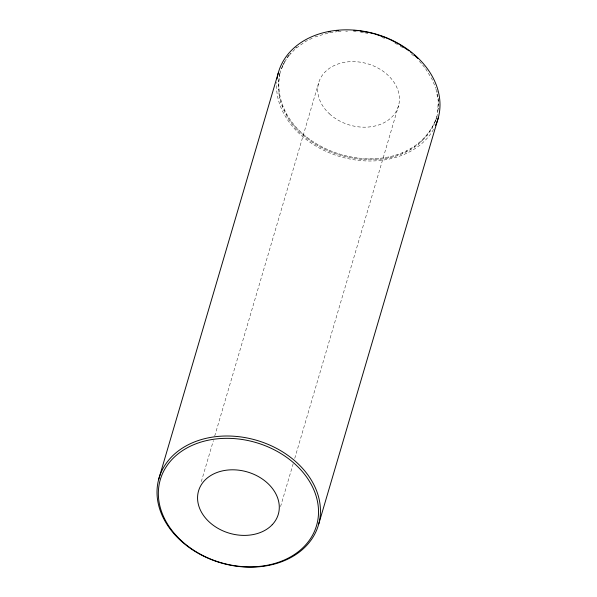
<?xml version="1.0" encoding="UTF-8"?>
<svg xmlns="http://www.w3.org/2000/svg" width="597" height="597" viewBox="0 0 597 597"><rect width="100%" height="100%" fill="white"/><g stroke="black" fill="none" stroke-linecap="round" stroke-linejoin="round"><path stroke-width="0.45" stroke-dasharray="2.98 2.24" d="M435.489 121.161L437.011 116.236C410.161 197.174 262.441 155.093 280.127 72.565L278.941 77.588M435.788 120.139C403.587 192.615 270.448 154.571 279.239 76.565M438.332 98.169L438.661 104.02L437.601 113.258L438.22 100.863L436.004 89.11M436.713 117.258L437.899 112.236M281.366 68.916L286.105 59.073M278.389 81.662L278.687 80.64M282.605 65.879L284.784 61.192M278.18 85.796L278.478 84.774M278.314 89.975L278.62 88.953M284.485 62.215L290.605 53.014M278.792 94.177L279.097 93.154M279.612 98.378L279.911 97.356M280.769 102.572L281.068 101.55M282.254 106.736L282.553 105.714M284.068 110.848L284.366 109.826M286.202 114.893L286.5 113.878M288.635 118.863L288.941 117.84M291.373 122.721L291.672 121.706M294.396 126.467L294.702 125.452M297.694 130.086L297.993 129.064M301.254 133.549L301.552 132.527M201.301 481.637L213.39 440.564M214.704 436.101L318.544 83.259M305.052 136.855L305.351 135.832M309.082 139.974L309.38 138.952M313.321 142.907L313.619 141.892M317.753 145.638L318.052 144.623M322.358 148.153L322.656 147.138M327.119 150.444L327.417 149.422M332.007 152.496L332.305 151.481M337.014 154.31L337.312 153.287M342.111 155.869L342.409 154.847M347.275 157.168L347.573 156.145M352.484 158.198L352.79 157.183M357.722 158.966L358.021 157.944M362.961 159.459L363.26 158.436M368.177 159.675L368.483 158.66M373.356 159.623L373.655 158.601M378.468 159.287L378.767 158.272M280.553 506.599L293.172 463.735M294.746 458.377L398.595 105.542M383.498 158.683L383.796 157.668M388.416 157.809L388.714 156.787M393.199 156.668L393.505 155.645M397.841 155.265L398.139 154.242M402.311 153.601L402.609 152.578M406.587 151.69L406.893 150.668M410.661 149.541L410.967 148.519M414.512 147.16L414.811 146.138M418.124 144.556L418.422 143.534M421.475 141.735L421.773 140.72M436.929 92.46L437.228 91.438M424.557 138.728L424.855 137.706M437.743 96.669L437.72 93.96M427.355 135.526L427.653 134.504M438.22 100.863L438.526 99.848M429.855 132.153L430.153 131.139M438.355 105.042L438.661 104.02M432.049 128.631L432.355 127.609M438.153 109.176L438.452 108.154M433.929 124.96L434.235 123.937M279.829 73.588L282.911 64.864M286.985 57.663L289.485 54.29M289.187 55.312L295.067 49.103M295.366 48.081L296.709 46.954M296.403 47.976L305.873 41.297L314.231 37.238M314.977 36.962L328.126 33.029L337.23 31.648M338.066 31.551L341.477 31.328M345.767 31.193L347.499 31.171M353.581 31.38L356.2 31.626M360.566 32.126L364.051 32.641M364.924 32.813L369.267 33.671M382.028 37.432L384.528 38.342M394.953 43.103L398.789 45.2M400.266 46.111L403.221 47.932M411.49 53.991L414.654 56.737M419.392 61.357L422.139 64.372M422.646 64.991L425.161 68.118M425.624 68.759L432.474 79.991L435.773 88.266M433.556 129.303A83.095 63.842 16.4 0 1 339.686 156.496A83.095 63.842 16.4 0 1 276.687 82.222M329.477 113.855A41.544 31.917 16.4 0 0 397.968 107.535A41.544 31.917 16.4 0 0 348.267 61.812A41.544 31.917 16.4 0 0 329.477 113.855"/><path stroke-width="0.9" d="M158.683 479.301L278.224 73.14M318.776 523.86L438.317 117.699M328.425 32.007L330.066 31.716M336.693 30.731L338.372 30.529M353.879 30.357L358.245 30.775M359.991 30.984L368.7 32.484M369.565 32.656L373.871 33.738M374.729 33.954L384.834 37.32M385.647 37.663L388.908 39.029M389.722 39.372L399.087 44.178L409.102 50.887M410.445 51.924L411.788 52.969M414.318 55.17L417.96 58.581M277.471 76.401A83.095 63.842 16.4 0 1 377.894 34.663A83.095 63.842 16.4 0 1 435.474 125.564M277.053 78.879A83.095 63.842 16.4 0 1 277.321 77.222M272.247 524.696L270.68 526.233A41.544 31.917 16.4 0 1 200.913 511.166A41.544 31.917 16.4 0 1 242.27 470.727A41.544 31.917 16.4 0 1 272.247 524.696M181.413 540.733A81.431 62.566 16.4 0 0 315.649 528.345A81.431 62.566 16.4 0 0 218.233 438.728A81.431 62.566 16.4 0 0 181.413 540.733M180.548 540.486A83.095 63.842 16.4 0 0 317.522 527.845A83.095 63.842 16.4 0 0 218.121 436.407A83.095 63.842 16.4 0 0 180.548 540.486"/></g></svg>
